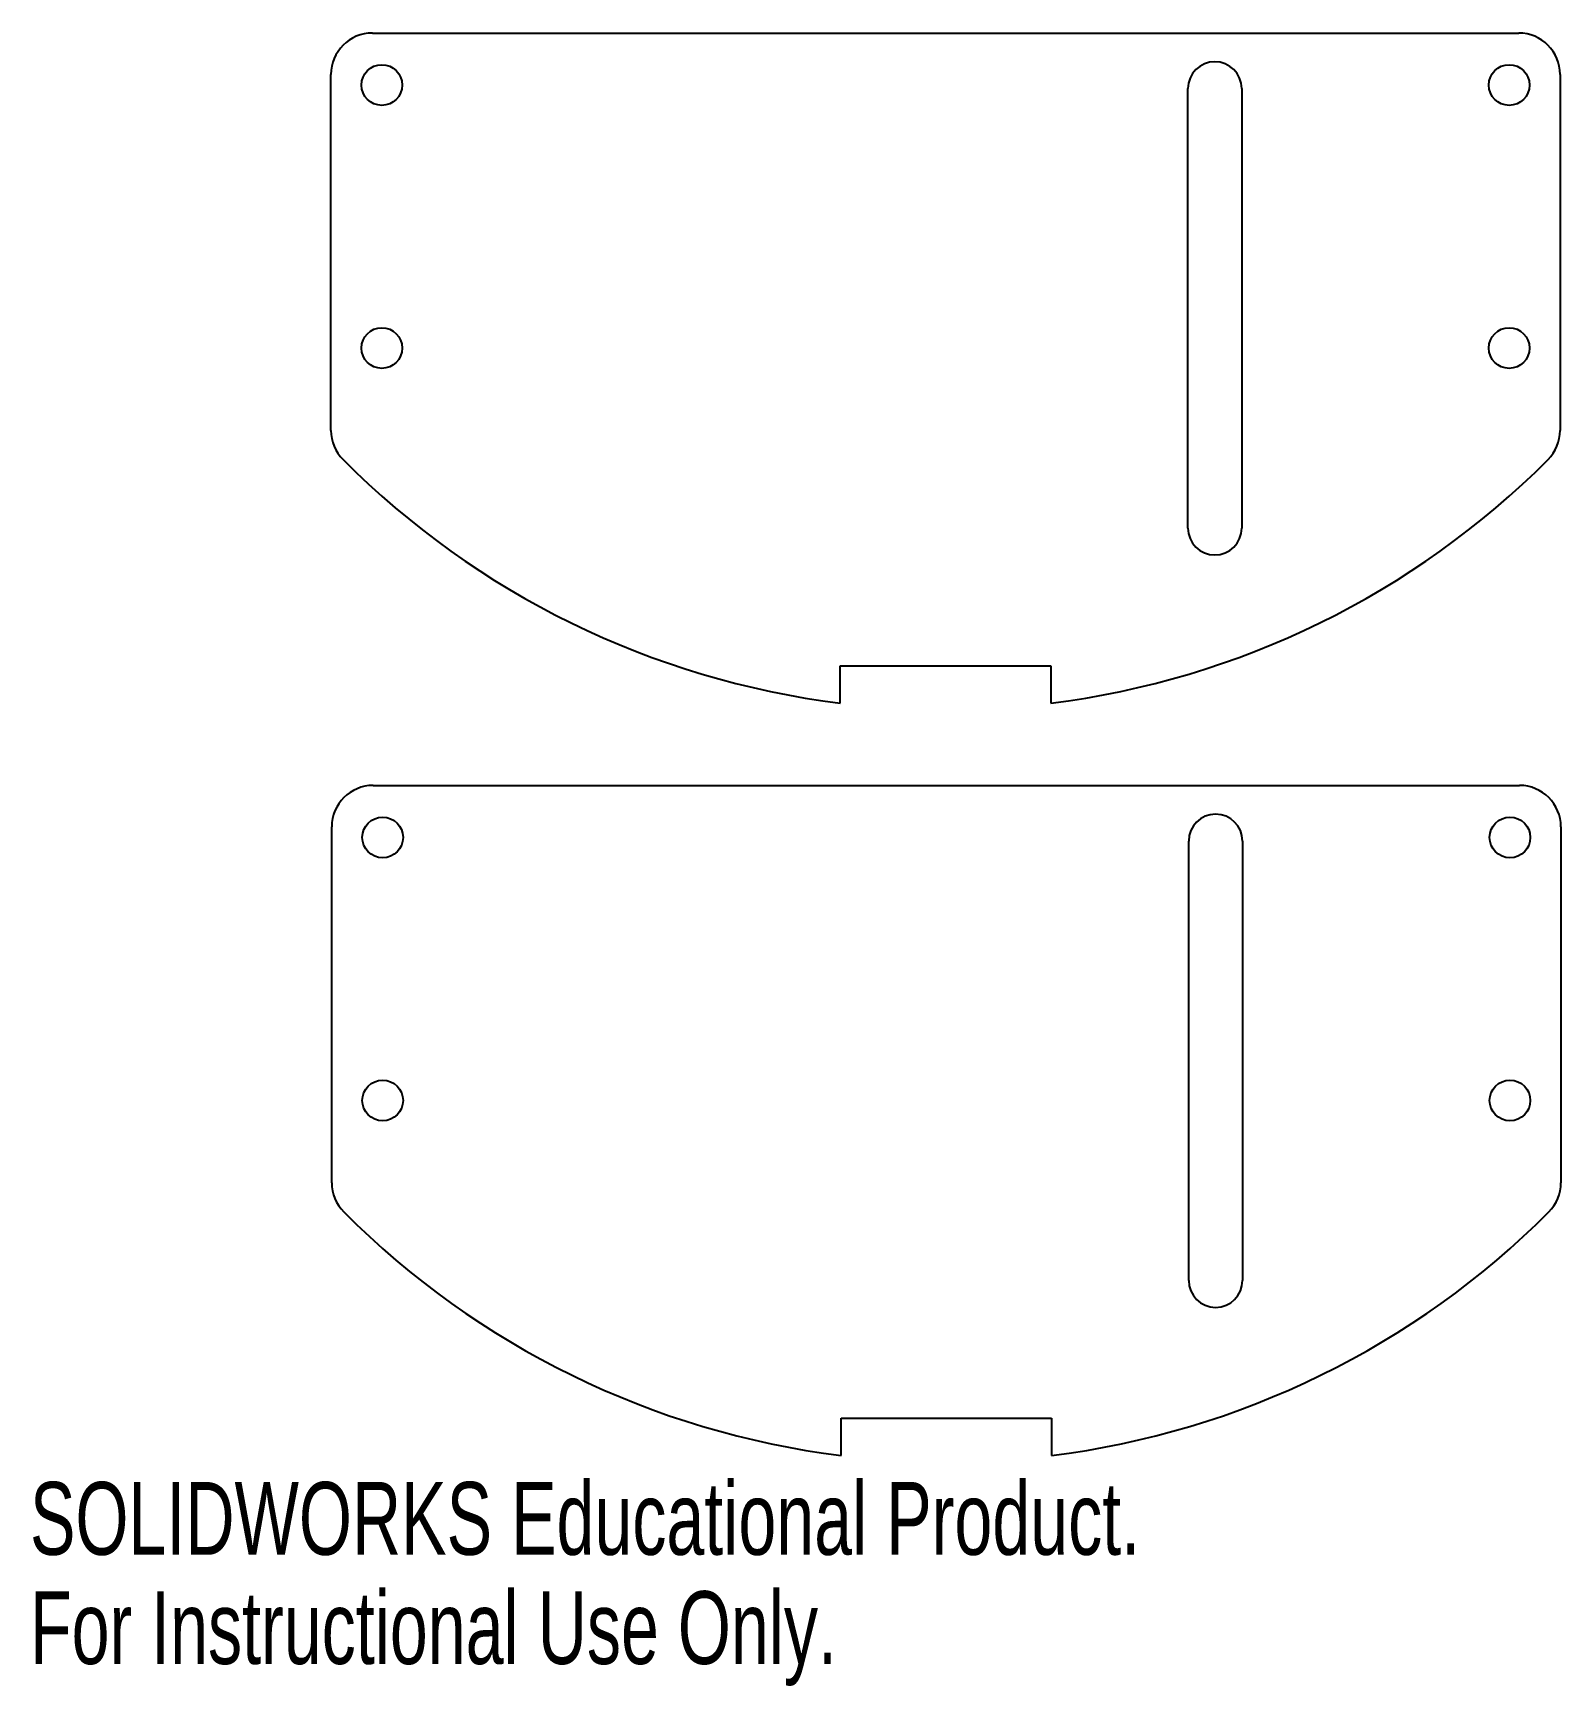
# Model space of a CAD drawing. Header units: inches. Extents: x 0.01 to 4.36, y 0 to 4.71.
import ezdxf

# ---------------------------------------------------------------- set-up
doc = ezdxf.new("R2010")
doc.units = ezdxf.units.IN
doc.header["$MEASUREMENT"] = 0
doc.styles.add('SLDTEXTSTYLE0', font='TXT', dxfattribs={"width": 0.7})

msp = doc.modelspace()

# ---------------------------------------------------------------- linework, layer by layer
at = {"color": 7, "linetype": 'Continuous', "lineweight": 25}
for p, q in [((0.976, 4.7108), (4.2437, 4.7108)), ((0.8579, 3.5778), (0.8579, 4.5926)), ((4.3618, 4.5926), (4.3618, 3.5778)), ((3.301, 3.299), (3.301, 4.5523)), ((3.4542, 4.5523), (3.4542, 3.299)), ((2.3099, 2.9063), (2.9099, 2.9063)), ((2.3099, 2.8), (2.3099, 2.9063)), ((2.9099, 2.9063), (2.9099, 2.8)), ((0.9783, 2.5653), (4.246, 2.5653)), ((0.8602, 1.4323), (0.8602, 2.4472)), ((3.3033, 1.1536), (3.3033, 2.4068)), ((3.4565, 2.4068), (3.4565, 1.1536)), ((4.3641, 2.4472), (4.3641, 1.4323)), ((2.3122, 0.7609), (2.9122, 0.7609)), ((2.3122, 0.6545), (2.3122, 0.7609)), ((2.9122, 0.7609), (2.9122, 0.6545))]:
    msp.add_line(p, q, dxfattribs=at)
for centre in [(1.0031, 4.5625), (4.2166, 4.5625), (1.0031, 3.8125), (4.2166, 3.8125), (1.0054, 2.417), (4.2189, 2.417), (1.0054, 1.667), (4.2189, 1.667)]:
    msp.add_circle(centre, 0.058, dxfattribs=at)
for centre, radius, start, end in [((0.976, 4.5926), 0.1181, 90, 180), ((4.2437, 4.5926), 0.1181, 0, 90), ((3.3776, 4.5523), 0.0766, 0, 180), ((0.976, 3.5778), 0.1181, 180, 224.9072), ((4.2437, 3.5778), 0.1181, 315.0928, 0), ((2.6099, 5.2063), 2.425, 224.9072, 262.8937), ((2.6099, 5.2063), 2.425, 277.1063, 315.0928), ((3.3776, 3.299), 0.0766, 180, 0), ((0.9783, 2.4472), 0.1181, 90, 180), ((4.246, 2.4472), 0.1181, 0, 90), ((3.3799, 2.4068), 0.0766, 0, 180), ((0.9783, 1.4323), 0.1181, 180, 224.9072), ((4.246, 1.4323), 0.1181, 315.0928, 0), ((2.6122, 3.0609), 2.425, 224.9072, 262.8937), ((2.6122, 3.0609), 2.425, 277.1063, 315.0928), ((3.3799, 1.1536), 0.0766, 180, 0)]:
    msp.add_arc(centre, radius, start, end, dxfattribs=at)

# ---------------------------------------------------------------- texts
at = {"color": 7, "linetype": 'Continuous', "char_height": 0.2076, "attachment_point": 1, "style": 'SLDTEXTSTYLE0'}
for s, insert in [('SOLIDWORKS Educational Product.', (0, 0.579)), ('For Instructional Use Only.', (0, 0.2676))]:
    msp.add_mtext(s, dxfattribs=dict(at, insert=insert))

doc.saveas('drawing.dxf')
